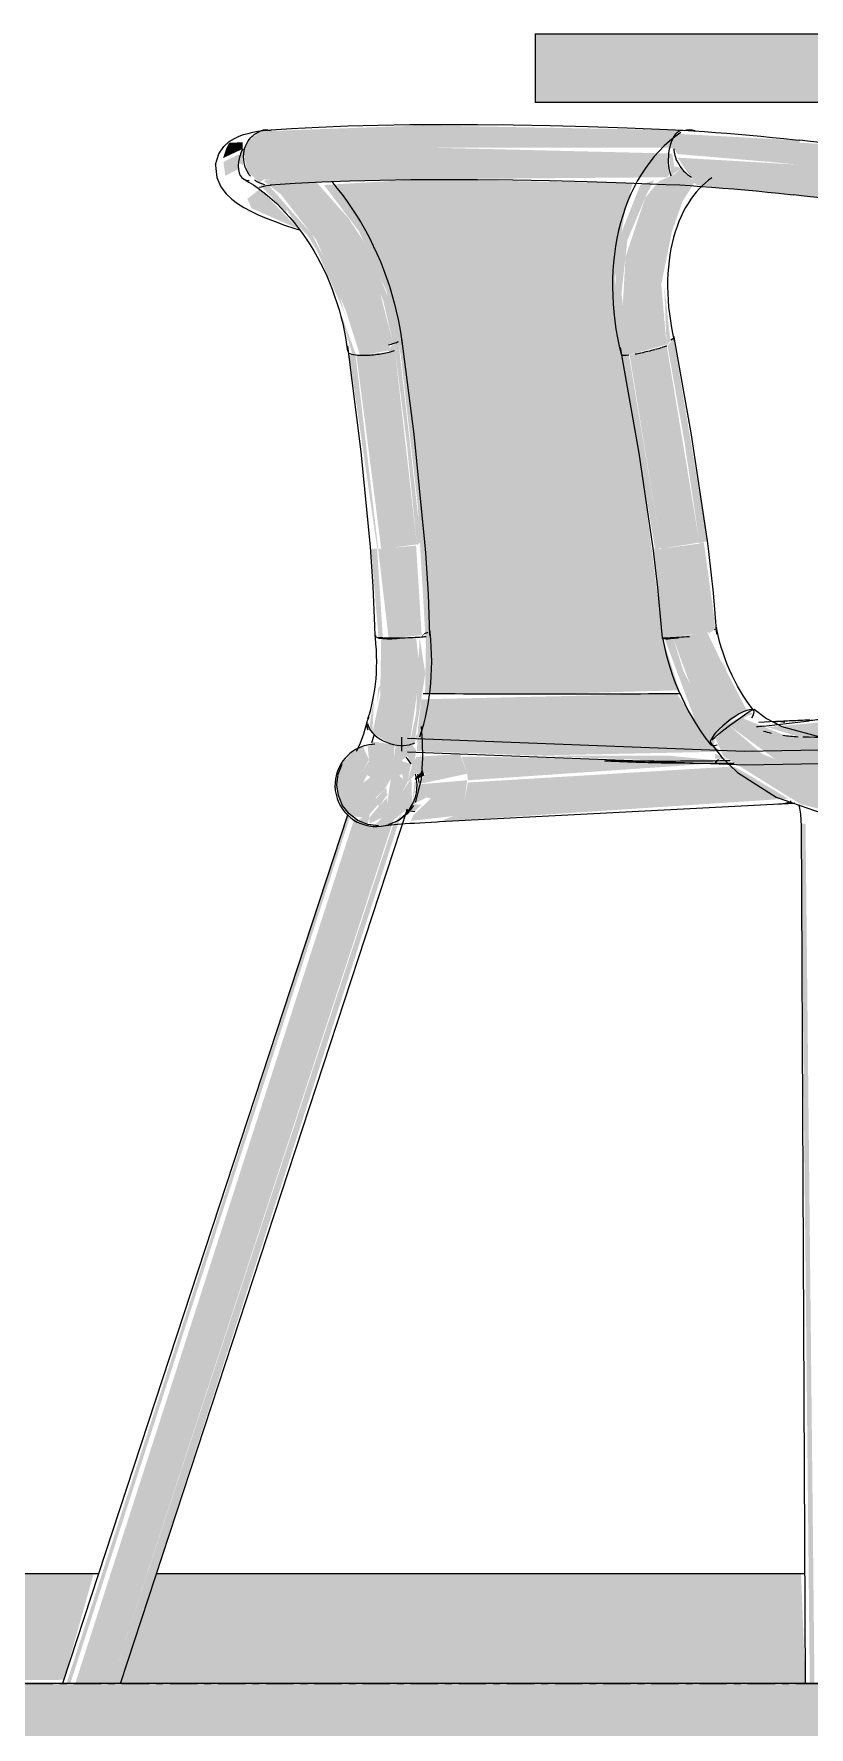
# Model space of a CAD drawing. Header units: inches. Extents: x -55396 to -733, y -290 to 853.
# Drawn here: x -26144.17 to -26130.08, y -0.79 to 30 of the extents above; entities that cross this region are included whole.
import ezdxf

# ---------------------------------------------------------------- set-up
doc = ezdxf.new("R2010")
doc.units = ezdxf.units.IN
doc.header["$MEASUREMENT"] = 0
doc.linetypes.add('Grid Line 1_2_', pattern=[0.875, 0.5, -0.125, 0.125, -0.125])
doc.linetypes.add('Grid Line 1_2__2_', pattern=[0.875, 0.5, -0.125, 0.125, -0.125])
for name, color, linetype, lineweight in [('A-FLOR', 192, 'Continuous', 9), ('A-FLOR-LEVL', 51, 'Continuous', 9), ('A-GLAZ-CWMG', 51, 'Continuous', 9), ('I-FURN', 30, 'Continuous', 9)]:
    doc.layers.add(name, color=color, linetype=linetype, lineweight=lineweight)

# ---------------------------------------------------------------- blocks, each defined once
blk = doc.blocks.new('Locker Rooms and Restrooms_rvt-1-Section 13')
at = {"layer": 'A-FLOR-LEVL', "linetype": 'Grid Line 1_2__2_'}
blk.add_line((-26557.324, 0), (-21746.959, 0), dxfattribs=at)
blk = doc.blocks.new('Struct_Xcel_Sports Complex_rvt-1-Section 13')
at = {"layer": 'A-FLOR'}
blk.add_hatch(color=254, dxfattribs=at).paths.add_polyline_path([(-26273.39, -6), (-22066.14, -6), (-22066.14, 0), (-26273.39, 0), (-26273.39, -1.575)], flags=0)
at = {"layer": 'A-FLOR', "color": 130, "lineweight": 25}
blk.add_line((-22066.14, 0), (-26273.39, 0), dxfattribs=at)
blk = doc.blocks.new('Falcon 7700 Series Pedestal Base - 36_ Square Top x 30_ - Wheelchair Height-460525-Section 13')
at = {"layer": 'I-FURN'}
blk.add_hatch(color=256, dxfattribs=at).paths.add_polyline_path([(-26208.464, 28.75), (-26197.888, 28.75), (-26197.888, 30), (-26223.344, 30), (-26223.344, 28.75), (-26217.104, 28.75)], flags=0)
for p, q in [((-26223.344, 30), (-26197.888, 30)), ((-26223.344, 30), (-26223.344, 28.75)), ((-26197.888, 28.75), (-26223.344, 28.75))]:
    blk.add_line(p, q, dxfattribs=at)
blk = doc.blocks.new('HermanMiller_Collection_Air-Chair_SideChair_Arms - Arms-V2-Section 13')
at = {"layer": 'I-FURN'}
for points in [[(-26140.356, 27.825), (-26136.969, 27.931), (-26132.611, 27.933), (-26132.452, 28.228), (-26132.4, 28.249), (-26137.102, 28.334), (-26140.057, 28.228), (-26140.288, 28.032), (-26140.332, 27.933)], [(-26140.733, 27.741), (-26140.374, 27.909), (-26140.374, 28.029), (-26140.624, 28.018), (-26140.679, 27.904)], [(-26130.305, 27.624), (-26130.253, 28.061), (-26132.501, 28.184), (-26132.611, 27.933), (-26132.529, 27.909), (-26132.475, 27.814), (-26130.705, 27.664)], [(-26124.963, 26.875), (-26124.999, 27.219), (-26125.099, 27.338), (-26129.38, 27.958), (-26130.258, 28.025), (-26130.305, 27.624), (-26126.386, 27.107)], [(-26132.233, 27.43), (-26132.471, 27.741), (-26132.239, 27.432)], [(-26125.272, 26.362), (-26125.091, 26.5), (-26124.986, 26.747), (-26124.963, 26.875), (-26128.445, 27.401), (-26130.305, 27.624), (-26130.361, 27.076), (-26126.12, 26.5)], [(-26139.371, 26.466), (-26140.064, 27.178), (-26140.29, 27), (-26140.217, 26.83), (-26139.464, 26.498)], [(-26137.643, 24.369), (-26137.553, 24.405), (-26137.715, 25.162), (-26138.075, 26.071), (-26138.732, 27.067), (-26138.404, 26.56), (-26137.818, 25.137), (-26137.644, 24.375)], [(-26137.809, 20.635), (-26137.21, 20.716), (-26137.623, 24.375), (-26137.725, 24.268), (-26137.715, 24.212), (-26138.308, 24.155), (-26137.857, 20.636)], [(-26137.208, 20.696), (-26137.135, 20.766), (-26137.545, 24.405), (-26137.623, 24.375), (-26137.391, 22.542)], [(-26132.773, 20.637), (-26132.075, 20.75), (-26132.669, 24.327), (-26133.343, 24.162), (-26132.774, 20.644)], [(-26132.072, 20.731), (-26131.93, 20.78), (-26132.545, 24.464), (-26132.654, 24.327), (-26132.346, 22.577)], [(-26137.913, 20.637), (-26138.324, 24.163), (-26138.436, 24.155), (-26137.93, 20.638)], [(-26132.852, 20.635), (-26132.775, 20.656), (-26133.356, 24.162), (-26133.472, 24.155), (-26132.88, 20.637)], [(-26137.828, 19.02), (-26137.932, 20.638), (-26138.041, 20.637), (-26137.907, 19.025), (-26137.857, 19.022)], [(-26137.604, 19.015), (-26137.122, 19.068), (-26137.224, 20.693), (-26137.913, 20.635), (-26137.724, 19.016)], [(-26132.737, 19.015), (-26132.609, 19.033), (-26132.773, 20.637), (-26132.902, 20.635), (-26132.773, 19.363)], [(-26132.608, 19.02), (-26131.906, 19.118), (-26132.072, 20.731), (-26132.773, 20.637), (-26132.608, 19.025)], [(-26131.904, 19.095), (-26131.799, 19.169), (-26131.799, 19.33), (-26131.994, 20.75), (-26132.072, 20.731), (-26131.906, 19.118)], [(-26137.121, 19.034), (-26137.039, 19.122), (-26137.121, 19.051)], [(-26131.78, 17.287), (-26131.323, 17.647), (-26131.213, 17.697), (-26131.705, 18.64), (-26131.937, 19.123), (-26132.552, 19.009), (-26132.131, 17.869), (-26131.984, 17.625)], [(-26137.454, 17.058), (-26137.344, 17.073), (-26137.151, 18.393), (-26137.224, 19.026), (-26137.858, 19.009), (-26137.876, 17.955), (-26138.017, 17.287), (-26137.702, 17.095), (-26137.576, 17.065)], [(-26131.882, 17.095), (-26131.78, 17.287), (-26132.364, 18.406), (-26132.552, 19.009), (-26132.707, 19.002), (-26132.146, 17.5), (-26131.914, 17.144)], [(-26135.056, 16.876), (-26131.674, 16.946), (-26131.817, 17.058), (-26132.49, 18.003), (-26137.128, 17.899), (-26137.187, 17.4), (-26137.209, 16.954), (-26136.823, 16.94)], [(-26128.801, 16.344), (-26128.796, 17.073), (-26130.533, 17.247), (-26131.323, 17.57), (-26131.529, 17.42), (-26130.705, 16.814), (-26130.025, 16.545), (-26129.271, 16.421)], [(-26136.82, 15.675), (-26130.464, 16.093), (-26131.211, 16.544), (-26131.452, 16.677), (-26136.284, 16.386), (-26136.347, 16.051), (-26136.544, 15.776), (-26136.77, 15.684)], [(-26131.775, 16.733), (-26131.706, 16.818), (-26131.794, 16.783), (-26131.794, 16.733)], [(-26137.248, 16.434), (-26137.073, 16.512), (-26137.103, 16.608), (-26137.245, 16.462)], [(-26143.508, 0), (-26138.421, 15.775), (-26138.467, 15.793), (-26143.579, 0)], [(-26143.201, 0), (-26142.765, 0), (-26137.635, 15.7), (-26137.909, 15.589), (-26138.129, 15.633), (-26138.342, 15.744), (-26143.419, 0), (-26143.315, 0)], [(-26142.688, 0), (-26142.599, 0), (-26137.49, 15.818), (-26137.651, 15.585), (-26142.765, 0)], [(-26129.984, 0), (-26129.984, 0), (-26130.146, 15.629), (-26130.228, 15.643), (-26130.069, 0)]]:
    blk.add_hatch(color=256, dxfattribs=at).paths.add_polyline_path(points, flags=0)
h = blk.add_hatch(color=256, dxfattribs=at)
h.paths.add_polyline_path([(-26140.26, 27.408), (-26140.277, 27.466), (-26140.264, 27.411)], flags=0)
h.paths.add_polyline_path([(-26140.69, 27.418), (-26140.453, 27.542), (-26140.424, 27.79), (-26140.452, 27.804), (-26140.725, 27.671), (-26140.715, 27.579)], flags=0)
h.paths.add_polyline_path([(-26140.362, 27.486), (-26140.452, 27.557), (-26140.374, 27.496)], flags=0)
h.paths.add_polyline_path([(-26140.323, 27.495), (-26140.325, 27.579), (-26140.326, 27.501)], flags=0)
h = blk.add_hatch(color=256, dxfattribs=at)
h.paths.add_polyline_path([(-26138.212, 24.155), (-26137.715, 24.242), (-26137.701, 24.353), (-26137.644, 24.375), (-26137.963, 25.618), (-26138.437, 26.625), (-26139.035, 27.304), (-26139.935, 27.344), (-26139.999, 27.325), (-26139.684, 27.084), (-26139.034, 26.248), (-26138.5, 24.964), (-26138.243, 24.157)], flags=0)
h.paths.add_polyline_path([(-26140.371, 27.609), (-26140.354, 27.933), (-26140.452, 27.671), (-26140.376, 27.612)], flags=0)
h = blk.add_hatch(color=256, dxfattribs=at)
h.paths.add_polyline_path([(-26139.973, 27.258), (-26140.053, 27.31), (-26139.984, 27.353), (-26139.175, 27.297), (-26136.675, 27.359), (-26132.654, 27.393), (-26132.607, 27.477), (-26132.636, 27.825), (-26136.969, 27.931), (-26140.356, 27.825), (-26140.293, 27.501), (-26140.053, 27.282), (-26139.975, 27.259)], flags=0)
h.paths.add_polyline_path([(-26140.357, 27.713), (-26140.356, 27.713), (-26140.336, 27.713)], flags=0)
h = blk.add_hatch(color=256, dxfattribs=at)
h.paths.add_polyline_path([(-26133.434, 24.155), (-26133.356, 24.162), (-26133.492, 25.279), (-26133.384, 26.248), (-26133.033, 27.084), (-26132.899, 27.338), (-26133.149, 27.255), (-26133.483, 26.412), (-26133.601, 25.719), (-26133.587, 24.869), (-26133.483, 24.157)], flags=0)
h.paths.add_polyline_path([(-26132.533, 27.609), (-26132.494, 27.72), (-26132.534, 27.624)], flags=0)
h = blk.add_hatch(color=256, dxfattribs=at)
h.paths.add_polyline_path([(-26130.361, 27.076), (-26130.305, 27.624), (-26132.475, 27.749), (-26132.217, 27.393), (-26132.165, 27.288), (-26132.11, 27.247), (-26130.705, 27.109)], flags=0)
h.paths.add_polyline_path([(-26132.584, 27.406), (-26132.519, 27.499), (-26132.568, 27.821), (-26132.629, 27.825), (-26132.587, 27.411)], flags=0)
h = blk.add_hatch(color=256, dxfattribs=at)
h.paths.add_polyline_path([(-26133.356, 24.162), (-26132.672, 24.351), (-26132.768, 25.445), (-26132.574, 26.407), (-26132.381, 26.953), (-26132.16, 27.307), (-26132.405, 27.56), (-26132.631, 27.398), (-26132.804, 27.325), (-26133.06, 27.019), (-26133.418, 25.941), (-26133.469, 25.031), (-26133.384, 24.38)], flags=0)
h.paths.add_polyline_path([(-26132.577, 27.411), (-26132.483, 27.491), (-26132.405, 27.56), (-26132.524, 27.59), (-26132.532, 27.477)], flags=0)
h = blk.add_hatch(color=256, dxfattribs=at)
h.paths.add_polyline_path([(-26138.317, 24.162), (-26138.64, 25.048), (-26138.382, 24.174), (-26138.353, 24.169)], flags=0)
h.paths.add_polyline_path([(-26138.485, 24.798), (-26138.695, 25.525), (-26139.117, 26.355), (-26139.913, 27.259), (-26139.984, 27.257), (-26140.053, 27.247), (-26139.191, 26.326), (-26139.034, 26.075), (-26138.553, 24.993), (-26138.5, 24.84)], flags=0)
h.paths.add_polyline_path([(-26139.248, 26.322), (-26139.58, 26.803), (-26139.58, 26.707), (-26139.263, 26.339)], flags=0)
h = blk.add_hatch(color=256, dxfattribs=at)
h.paths.add_polyline_path([(-26134.736, 17.999), (-26132.441, 18.063), (-26132.741, 19.01), (-26132.74, 19.041), (-26133.135, 22.135), (-26133.615, 25.541), (-26133.439, 26.72), (-26133.287, 27.286), (-26137.185, 27.352), (-26138.897, 27.252), (-26138.263, 26.411), (-26137.768, 25.338), (-26137.504, 24.169), (-26137.196, 21.448), (-26137.046, 18.896), (-26137.06, 18.004), (-26135.025, 17.999)], flags=0)
h.paths.add_polyline_path([(-26133.601, 25.719), (-26133.55, 26.168), (-26133.6, 25.726)], flags=0)
h = blk.add_hatch(color=256, dxfattribs=at)
h.paths.add_polyline_path([(-26132.669, 24.327), (-26132.602, 24.419), (-26132.716, 25.445), (-26132.672, 24.351)], flags=0)
h.paths.add_polyline_path([(-26132.561, 24.456), (-26132.555, 24.464), (-26132.563, 24.464)], flags=0)
h = blk.add_hatch(color=256, dxfattribs=at)
h.paths.add_polyline_path([(-26137.344, 17.073), (-26137.253, 17.109), (-26137.057, 18.368), (-26137.159, 19.026), (-26137.224, 17.642), (-26137.29, 17.328)], flags=0)
h.paths.add_polyline_path([(-26137.253, 17.109), (-26137.17, 17.257), (-26137.217, 17.255)], flags=0)
h = blk.add_hatch(color=256, dxfattribs=at)
h.paths.add_polyline_path([(-26131.686, 18.668), (-26131.547, 18.278), (-26131.606, 18.491), (-26131.651, 18.591)], flags=0)
h.paths.add_polyline_path([(-26131.213, 17.697), (-26131.151, 17.722), (-26131.221, 17.711)], flags=0)
h = blk.add_hatch(color=256, dxfattribs=at)
h.paths.add_polyline_path([(-26137.937, 17.822), (-26137.858, 18.188), (-26137.912, 18.094), (-26137.936, 17.826)], flags=0)
h.paths.add_polyline_path([(-26138.017, 17.287), (-26137.988, 17.955), (-26138.077, 17.371)], flags=0)
h = blk.add_hatch(color=256, dxfattribs=at)
h.paths.add_polyline_path([(-26131.817, 17.058), (-26131.794, 17.161), (-26131.872, 17.141)], flags=0)
h.paths.add_polyline_path([(-26131.874, 17.144), (-26131.692, 17.292), (-26131.188, 17.604), (-26131.09, 17.633), (-26131.175, 17.672), (-26131.7, 17.371), (-26131.832, 17.207)], flags=0)
h = blk.add_hatch(color=256, dxfattribs=at)
h.paths.add_polyline_path([(-26133.681, 16.77), (-26133.681, 16.788), (-26133.773, 16.775)], flags=0)
h.paths.add_polyline_path([(-26136.281, 16.426), (-26131.794, 16.733), (-26135.056, 16.837), (-26136.4, 16.858), (-26136.296, 16.545)], flags=0)
h.paths.add_polyline_path([(-26130.915, 17.426), (-26130.764, 17.426), (-26130.917, 17.428)], flags=0)
h = blk.add_hatch(color=256, dxfattribs=at)
h.paths.add_polyline_path([(-26128.805, 15.622), (-26128.818, 15.697), (-26129.352, 15.724)], flags=0)
h.paths.add_polyline_path([(-26128.818, 15.697), (-26128.872, 16.356), (-26130.339, 16.669), (-26130.934, 16.904), (-26131.529, 17.42), (-26131.785, 17.187), (-26131.636, 16.864), (-26130.242, 15.994), (-26129.395, 15.777), (-26128.823, 15.698)], flags=0)
h = blk.add_hatch(color=256, dxfattribs=at)
h.paths.add_polyline_path([(-26126.245, 17.162), (-26125.944, 17.191), (-26124.735, 17.331), (-26124.725, 17.367), (-26127.412, 17.45), (-26129.115, 17.548), (-26130.845, 17.393), (-26130.282, 17.224), (-26130.001, 17.213), (-26126.304, 17.163)], flags=0)
h.paths.add_polyline_path([(-26130.761, 17.281), (-26130.982, 17.404), (-26130.889, 17.325), (-26130.804, 17.285)], flags=0)
h = blk.add_hatch(color=256, dxfattribs=at)
h.paths.add_polyline_path([(-26138.065, 15.812), (-26138.475, 15.862), (-26138.559, 15.97), (-26138.382, 16.034), (-26138.112, 16.521), (-26138.194, 16.584), (-26138.08, 16.796), (-26138.19, 17.042), (-26138.342, 16.975), (-26138.608, 16.695), (-26138.699, 16.318), (-26138.467, 15.793), (-26138.194, 15.744), (-26138.112, 15.787)], flags=0)
h.paths.add_polyline_path([(-26137.934, 15.585), (-26137.716, 15.635), (-26137.297, 15.974), (-26137.309, 16.462), (-26137.521, 16.148), (-26137.716, 15.927), (-26137.752, 15.984), (-26137.762, 16.291), (-26137.952, 16.092), (-26137.899, 15.956), (-26138.08, 15.738), (-26138.065, 15.641), (-26137.84, 15.748), (-26137.961, 15.595)], flags=0)
h.paths.add_polyline_path([(-26137.878, 15.975), (-26137.743, 16.174), (-26137.77, 16.09), (-26137.812, 16.045)], flags=0)
h.paths.add_polyline_path([(-26137.378, 16.391), (-26137.315, 16.723), (-26137.47, 16.77), (-26137.478, 16.544), (-26137.461, 16.455), (-26137.407, 16.414)], flags=0)
h.paths.add_polyline_path([(-26138.308, 16.533), (-26138.221, 16.816), (-26138.197, 16.579), (-26138.287, 16.542)], flags=0)
h = blk.add_hatch(color=256, dxfattribs=at)
h.paths.add_polyline_path([(-26137.909, 15.6), (-26137.84, 15.748), (-26137.981, 15.606)], flags=0)
h.paths.add_polyline_path([(-26138.103, 15.622), (-26138.065, 15.812), (-26138.284, 15.697), (-26138.117, 15.628)], flags=0)
h.paths.add_polyline_path([(-26138.197, 16.579), (-26138.227, 16.879), (-26138.308, 16.533)], flags=0)
h.paths.add_polyline_path([(-26138.065, 15.812), (-26137.743, 16.174), (-26137.812, 16.238), (-26137.65, 16.508), (-26137.613, 17.074), (-26138.017, 17.131), (-26138.102, 17.033), (-26138.079, 16.777), (-26138.197, 16.579), (-26138.05, 16.48), (-26138.189, 16.38), (-26138.382, 16.034), (-26138.559, 15.97), (-26138.44, 15.816), (-26138.291, 15.831)], flags=0)
h.paths.add_polyline_path([(-26137.878, 15.975), (-26137.961, 16.108), (-26137.812, 16.238)], flags=0)
h = blk.add_hatch(color=256, dxfattribs=at)
h.paths.add_polyline_path([(-26137.77, 15.9), (-26137.581, 16.024), (-26137.378, 16.391), (-26137.229, 16.544), (-26137.247, 16.797), (-26137.221, 16.973), (-26137.297, 17.073), (-26137.368, 17.069), (-26137.594, 17.051), (-26137.754, 15.975)], flags=0)
h.paths.add_polyline_path([(-26137.378, 16.391), (-26137.532, 16.508), (-26137.406, 16.593), (-26137.478, 16.791), (-26137.375, 16.864), (-26137.296, 16.705)], flags=0)
h = blk.add_hatch(color=256, dxfattribs=at)
h.paths.add_polyline_path([(-26137.206, 16.351), (-26136.296, 16.545), (-26136.426, 16.902), (-26137.216, 16.855), (-26137.247, 16.797), (-26137.261, 16.62), (-26137.229, 16.548), (-26137.053, 16.544), (-26137.177, 16.386)], flags=0)
h.paths.add_polyline_path([(-26136.431, 16.91), (-26136.458, 16.912), (-26136.44, 16.911)], flags=0)
h = blk.add_hatch(color=256, dxfattribs=at)
h.paths.add_polyline_path([(-26135.056, 16.876), (-26132.643, 16.777), (-26131.794, 16.792), (-26132.659, 16.876), (-26135.025, 16.876)], flags=0)
h.paths.add_polyline_path([(-26131.553, 16.808), (-26131.794, 16.907), (-26131.794, 16.823), (-26131.612, 16.812)], flags=0)
h = blk.add_hatch(color=256, dxfattribs=at)
h.paths.add_polyline_path([(-26133.115, 16.748), (-26133.115, 16.78), (-26133.331, 16.755)], flags=0)
h.paths.add_polyline_path([(-26133.528, 16.763), (-26133.611, 16.783), (-26133.563, 16.765)], flags=0)
h = blk.add_hatch(color=256, dxfattribs=at)
h.paths.add_polyline_path([(-26137.319, 15.688), (-26136.544, 15.776), (-26136.347, 16.051), (-26136.295, 16.425), (-26137.206, 16.351), (-26137.206, 16.165), (-26137.003, 16.156), (-26136.96, 16.096), (-26137.28, 15.778), (-26137.315, 15.696)], flags=0)
h.paths.add_polyline_path([(-26137.297, 15.974), (-26137.034, 16.115), (-26137.227, 16.156)], flags=0)
h = blk.add_hatch(color=256, dxfattribs=at)
h.paths.add_polyline_path([(-26136.957, 16.098), (-26137.059, 16.227), (-26137.225, 16.156), (-26137.059, 16.12)], flags=0)
h.paths.add_polyline_path([(-26137.244, 15.865), (-26137.123, 15.982), (-26137.259, 15.988), (-26137.315, 15.877), (-26137.28, 15.871)], flags=0)
h.paths.add_polyline_path([(-26137.297, 15.974), (-26137.206, 16.434), (-26137.253, 16.386), (-26137.294, 15.999)], flags=0)
for p, q in [((-26140.867, 27.627), (-26140.869, 27.605)), ((-26131.079, 17.721), (-26131.079, 17.711)), ((-26138.125, 17.42), (-26138.098, 17.342)), ((-26137.987, 17.26), (-26138.036, 17.109)), ((-26130.695, 17.496), (-26130.997, 17.48)), ((-26137.487, 17.208), (-26137.487, 16.957)), ((-26137.198, 16.537), (-26137.173, 16.387)), ((-26138.468, 15.793), (-26143.65, 0)), ((-26142.598, 0), (-26137.378, 15.909)), ((-26137.407, 15.885), (-26137.247, 15.858)), ((-26136.799, 15.675), (-26130.611, 15.998)), ((-26130.228, 15.645), (-26130.151, 0)), ((-26142.603, 0), (-26142.599, 0))]:
    blk.add_line(p, q, dxfattribs=at)
at = {"layer": 'I-FURN', "flags": 128}
for points in [[(-26139.955, 28.25), (-26139.486, 28.28), (-26138.989, 28.306), (-26138.465, 28.326), (-26137.914, 28.34), (-26137.337, 28.35), (-26136.735, 28.353), (-26136.11, 28.352), (-26135.461, 28.345), (-26134.79, 28.332), (-26134.097, 28.314), (-26133.385, 28.291), (-26132.654, 28.263), (-26132.378, 28.251)], [(-26140.867, 27.627), (-26140.811, 27.817), (-26140.717, 27.954), (-26140.619, 28.041), (-26140.527, 28.098), (-26140.442, 28.137), (-26140.359, 28.167), (-26140.275, 28.191), (-26140.19, 28.211), (-26140.1, 28.228), (-26140.006, 28.243), (-26139.979, 28.247)], [(-26132.414, 28.206), (-26132.519, 28.13), (-26132.619, 28.048), (-26132.716, 27.961), (-26132.807, 27.868), (-26132.895, 27.77), (-26132.978, 27.667), (-26133.056, 27.559), (-26133.129, 27.447), (-26133.198, 27.331), (-26133.262, 27.211), (-26133.321, 27.088), (-26133.375, 26.961), (-26133.424, 26.83), (-26133.469, 26.697), (-26133.509, 26.561), (-26133.543, 26.422), (-26133.574, 26.281), (-26133.599, 26.138), (-26133.619, 25.993), (-26133.635, 25.845), (-26133.646, 25.697), (-26133.652, 25.547), (-26133.653, 25.395), (-26133.65, 25.243), (-26133.642, 25.09), (-26133.63, 24.936), (-26133.613, 24.782), (-26133.591, 24.628), (-26133.565, 24.474), (-26133.534, 24.32), (-26133.499, 24.167)], [(-26132.376, 28.251), (-26132.18, 28.238), (-26131.982, 28.224), (-26131.781, 28.209), (-26131.578, 28.193), (-26131.373, 28.176), (-26131.166, 28.158), (-26130.958, 28.139), (-26130.748, 28.118), (-26130.538, 28.097), (-26130.328, 28.075), (-26130.252, 28.066)], [(-26125.131, 27.348), (-26125.482, 27.409), (-26125.84, 27.468), (-26126.205, 27.527), (-26126.577, 27.585), (-26126.955, 27.642), (-26127.338, 27.698), (-26127.725, 27.753), (-26128.116, 27.806), (-26128.511, 27.858), (-26128.909, 27.909), (-26129.309, 27.958), (-26129.711, 28.005), (-26130.113, 28.051), (-26130.252, 28.066)], [(-26140.869, 27.605), (-26140.847, 27.389), (-26140.772, 27.218), (-26140.677, 27.092), (-26140.575, 26.996), (-26140.467, 26.915), (-26140.352, 26.843), (-26140.228, 26.776), (-26140.093, 26.712), (-26139.946, 26.648), (-26139.787, 26.586), (-26139.615, 26.523), (-26139.43, 26.461), (-26139.345, 26.434)], [(-26140.35, 27.355), (-26140.264, 27.306), (-26140.179, 27.252), (-26140.093, 27.193), (-26140.008, 27.13), (-26139.923, 27.062), (-26139.839, 26.99), (-26139.757, 26.913), (-26139.675, 26.833), (-26139.595, 26.748), (-26139.516, 26.66), (-26139.439, 26.567), (-26139.364, 26.472), (-26139.291, 26.372), (-26139.22, 26.27), (-26139.151, 26.164), (-26139.085, 26.056), (-26139.022, 25.944), (-26138.961, 25.831), (-26138.903, 25.715), (-26138.849, 25.597), (-26138.797, 25.477), (-26138.749, 25.355), (-26138.704, 25.233), (-26138.662, 25.109), (-26138.624, 24.984), (-26138.589, 24.858), (-26138.558, 24.732), (-26138.531, 24.605), (-26138.507, 24.479), (-26138.487, 24.353), (-26138.471, 24.228)], [(-26140.067, 27.21), (-26140.057, 27.213), (-26140.032, 27.221), (-26139.992, 27.231), (-26139.941, 27.241), (-26139.878, 27.251), (-26139.85, 27.256)], [(-26139.875, 27.253), (-26139.421, 27.283), (-26138.937, 27.307), (-26138.425, 27.327), (-26137.884, 27.341), (-26137.317, 27.35), (-26136.725, 27.353), (-26136.107, 27.352), (-26135.466, 27.344), (-26134.802, 27.332), (-26134.116, 27.314), (-26133.41, 27.291), (-26132.685, 27.263), (-26132.428, 27.252)], [(-26138.758, 27.313), (-26138.662, 27.196), (-26138.568, 27.076), (-26138.477, 26.953), (-26138.389, 26.826), (-26138.305, 26.696), (-26138.224, 26.563), (-26138.146, 26.427), (-26138.072, 26.289), (-26138.002, 26.148), (-26137.936, 26.005), (-26137.873, 25.86), (-26137.815, 25.713), (-26137.76, 25.564), (-26137.71, 25.414), (-26137.664, 25.263), (-26137.621, 25.111), (-26137.584, 24.958), (-26137.55, 24.804), (-26137.521, 24.65), (-26137.497, 24.496), (-26137.477, 24.342)], [(-26131.85, 27.38), (-26131.909, 27.337), (-26131.967, 27.29), (-26132.024, 27.239), (-26132.078, 27.183), (-26132.132, 27.123), (-26132.183, 27.059), (-26132.233, 26.991), (-26132.281, 26.918), (-26132.326, 26.842), (-26132.369, 26.761), (-26132.409, 26.676), (-26132.447, 26.587), (-26132.482, 26.495), (-26132.514, 26.399), (-26132.543, 26.299), (-26132.569, 26.196), (-26132.592, 26.091), (-26132.611, 25.982), (-26132.627, 25.87), (-26132.639, 25.756), (-26132.647, 25.64), (-26132.652, 25.521), (-26132.653, 25.401), (-26132.651, 25.279), (-26132.644, 25.156), (-26132.634, 25.032), (-26132.62, 24.907), (-26132.603, 24.781), (-26132.581, 24.655), (-26132.556, 24.529), (-26132.528, 24.402)], [(-26132.43, 27.252), (-26132.24, 27.24), (-26132.047, 27.226), (-26131.85, 27.212), (-26131.652, 27.196), (-26131.451, 27.179), (-26131.249, 27.162), (-26131.045, 27.143), (-26130.84, 27.123), (-26130.634, 27.102), (-26130.428, 27.08), (-26130.361, 27.072)], [(-26125.304, 26.363), (-26125.649, 26.423), (-26126.002, 26.482), (-26126.362, 26.54), (-26126.729, 26.597), (-26127.102, 26.653), (-26127.48, 26.708), (-26127.862, 26.762), (-26128.249, 26.815), (-26128.64, 26.867), (-26129.033, 26.917), (-26129.429, 26.965), (-26129.826, 27.012), (-26130.224, 27.057), (-26130.361, 27.072)], [(-26137.063, 20.756), (-26137.259, 22.72), (-26137.481, 24.462)], [(-26131.93, 20.78), (-26132.222, 22.744), (-26132.531, 24.486)], [(-26138.472, 24.323), (-26138.23, 22.401), (-26138.06, 20.671)], [(-26133.513, 24.299), (-26133.176, 22.377), (-26132.921, 20.647)], [(-26138.06, 20.671), (-26138.009, 19.953), (-26137.978, 19.232), (-26137.974, 19.041)], [(-26136.974, 19.062), (-26137, 19.812), (-26137.047, 20.56), (-26137.063, 20.756)], [(-26132.921, 20.647), (-26132.834, 19.929), (-26132.768, 19.207), (-26132.754, 19.017)], [(-26131.757, 19.086), (-26131.82, 19.837), (-26131.904, 20.584), (-26131.93, 20.78)], [(-26137.157, 17.218), (-26137.119, 17.332), (-26137.084, 17.448), (-26137.054, 17.567), (-26137.027, 17.688), (-26137.004, 17.812), (-26136.984, 17.937), (-26136.968, 18.064), (-26136.956, 18.192), (-26136.947, 18.322), (-26136.942, 18.453), (-26136.94, 18.585), (-26136.942, 18.719), (-26136.947, 18.853), (-26136.956, 18.987), (-26136.968, 19.122), (-26136.972, 19.161)], [(-26131.089, 17.694), (-26131.152, 17.778), (-26131.214, 17.864), (-26131.273, 17.953), (-26131.329, 18.045), (-26131.383, 18.138), (-26131.434, 18.234), (-26131.482, 18.333), (-26131.528, 18.432), (-26131.57, 18.534), (-26131.609, 18.637), (-26131.645, 18.741), (-26131.678, 18.846), (-26131.707, 18.953), (-26131.733, 19.059), (-26131.756, 19.167), (-26131.762, 19.197)], [(-26138.1, 17.551), (-26138.073, 17.631), (-26138.049, 17.714), (-26138.026, 17.8), (-26138.007, 17.889), (-26137.989, 17.981), (-26137.974, 18.076), (-26137.962, 18.174), (-26137.952, 18.274), (-26137.946, 18.376), (-26137.941, 18.48), (-26137.94, 18.585), (-26137.941, 18.692), (-26137.946, 18.801), (-26137.953, 18.91), (-26137.963, 19.02), (-26137.966, 19.052)], [(-26132.745, 19.015), (-26132.717, 18.877), (-26132.685, 18.74), (-26132.649, 18.603), (-26132.608, 18.468), (-26132.563, 18.334), (-26132.514, 18.201), (-26132.461, 18.07), (-26132.403, 17.941), (-26132.342, 17.815), (-26132.277, 17.69), (-26132.209, 17.568), (-26132.136, 17.448), (-26132.06, 17.331), (-26131.981, 17.217), (-26131.898, 17.106), (-26131.874, 17.075)], [(-26138.08, 17.57), (-26138.119, 17.498), (-26138.125, 17.42)], [(-26131.529, 17.42), (-26131.424, 17.498), (-26131.323, 17.57), (-26131.233, 17.633), (-26131.159, 17.681), (-26131.106, 17.711), (-26131.079, 17.721)], [(-26131.077, 17.72), (-26130.858, 17.551), (-26130.577, 17.407), (-26129.822, 17.196), (-26128.711, 17.092), (-26128.657, 17.091)], [(-26130.708, 17.495), (-26130.682, 17.497), (-26130.656, 17.498), (-26130.629, 17.5), (-26130.6, 17.502), (-26130.57, 17.504), (-26130.538, 17.505), (-26130.506, 17.507), (-26130.472, 17.509), (-26130.436, 17.511), (-26130.4, 17.512), (-26130.362, 17.514), (-26130.324, 17.516), (-26130.284, 17.518), (-26130.243, 17.519), (-26130.201, 17.521), (-26130.158, 17.523), (-26130.115, 17.524), (-26130.07, 17.526)], [(-26138.122, 17.486), (-26138.182, 17.262), (-26138.238, 17.101), (-26138.286, 16.996), (-26138.309, 16.958), (-26138.31, 16.955)], [(-26137.381, 17.193), (-26131.258, 16.956), (-26125.126, 17.064), (-26121.317, 17.307)], [(-26137.129, 17.406), (-26137.116, 17.13), (-26137.11, 16.828), (-26137.129, 16.455), (-26137.236, 16.033), (-26137.24, 16.024)], [(-26131.847, 17.159), (-26131.794, 17.207), (-26131.72, 17.27), (-26131.63, 17.342), (-26131.529, 17.42)], [(-26138.155, 17.056), (-26138.082, 17.074), (-26138.025, 17.084), (-26137.972, 17.092)], [(-26137.382, 16.943), (-26131.244, 16.705), (-26125.099, 16.815), (-26121.313, 17.056)], [(-26131.877, 17.12), (-26131.661, 16.832), (-26131.385, 16.565), (-26130.679, 16.122), (-26129.705, 15.777), (-26128.789, 15.597)], [(-26138.663, 16.344), (-26138.639, 16.537), (-26138.566, 16.717)], [(-26137.91, 15.597), (-26138.103, 15.622), (-26138.284, 15.697), (-26138.44, 15.816), (-26138.559, 15.97), (-26138.636, 16.151), (-26138.663, 16.344)], [(-26130.598, 15.999), (-26130.581, 16), (-26130.561, 16.001), (-26130.54, 16.003), (-26130.516, 16.004), (-26130.491, 16.006), (-26130.464, 16.007), (-26130.435, 16.009), (-26130.405, 16.01), (-26130.373, 16.012), (-26130.339, 16.014)], [(-26137.268, 15.97), (-26137.385, 15.816), (-26137.538, 15.697), (-26137.717, 15.622)], [(-26130.273, 15.986), (-26130.264, 15.952), (-26130.257, 15.918), (-26130.25, 15.882), (-26130.244, 15.846), (-26130.239, 15.809), (-26130.235, 15.772), (-26130.232, 15.734), (-26130.23, 15.696), (-26130.229, 15.658), (-26130.228, 15.645)], [(-26137.785, 15.604), (-26137.776, 15.605), (-26137.753, 15.608), (-26137.719, 15.612), (-26137.675, 15.617), (-26137.623, 15.622), (-26137.563, 15.627), (-26137.495, 15.632), (-26137.421, 15.638), (-26137.339, 15.644), (-26137.251, 15.649), (-26137.157, 15.655), (-26137.056, 15.661), (-26136.95, 15.667), (-26136.838, 15.673), (-26136.799, 15.675)]]:
    blk.add_lwpolyline(points, dxfattribs=at)
at = {"layer": 'I-FURN'}
for centre, major_axis, ratio, start_param, end_param in [((-26140.109, 27.793), (0.241, 0.438), 0.575844, 0.052593, 0.576192), ((-26132.132, 27.793), (-0.282, 0.413), 0.716528, 5.57384, 6.097439), ((-26140.109, 27.793), (0.241, 0.438), 0.575844, 1.623389, 2.146988), ((-26132.132, 27.793), (-0.282, 0.413), 0.716528, 0.861451, 1.38505), ((-26140.109, 27.793), (0.241, 0.438), 0.575844, 2.146988, 3.455985), ((-26132.132, 27.793), (-0.282, 0.413), 0.716528, 1.38505, 2.170448), ((-26137.977, 24.392), (0.495, 0.07), 0.185134, 5.21887, 5.480669), ((-26137.977, 24.392), (0.495, 0.07), 0.185134, 5.480669, 5.742468), ((-26133.013, 24.285), (0.486, 0.118), 0.11091, 5.243425, 5.473623), ((-26133.022, 24.392), (0.491, 0.093), 0.137076, 5.750632, 6.274231), ((-26133.022, 24.392), (0.491, 0.093), 0.137076, 0, 0.252845), ((-26137.974, 24.285), (0.497, 0.057), 0.234229, 3.138866, 3.141593), ((-26137.974, 24.285), (0.497, 0.057), 0.234229, 3.400666, 3.924264), ((-26137.974, 24.285), (0.497, 0.057), 0.234229, 3.93217, 4.186064), ((-26137.974, 24.285), (0.497, 0.057), 0.234229, 4.197005, 4.447863), ((-26137.974, 24.285), (0.497, 0.057), 0.234229, 4.452168, 4.709663), ((-26137.974, 24.285), (0.497, 0.057), 0.234229, 4.713014, 4.971462), ((-26137.974, 24.285), (0.497, 0.057), 0.234229, 4.975221, 5.233261), ((-26137.974, 24.285), (0.497, 0.057), 0.234229, 5.239572, 5.495061), ((-26133.013, 24.285), (0.486, 0.118), 0.11091, 3.117428, 3.141593), ((-26133.013, 24.285), (0.486, 0.118), 0.11091, 3.379228, 3.902826), ((-26133.013, 24.285), (0.486, 0.118), 0.11091, 4.192229, 4.426425), ((-26133.013, 24.285), (0.486, 0.118), 0.11091, 4.449986, 4.688225), ((-26133.013, 24.285), (0.486, 0.118), 0.11091, 4.712585, 4.950024), ((-26133.013, 24.285), (0.486, 0.118), 0.11091, 4.977051, 5.211823), ((-26137.469, 19.106), (0.497, 0.055), 0.180952, 5.626605, 5.888404), ((-26132.253, 19.106), (0.492, 0.091), 0.107353, 5.872701, 6.396299), ((-26137.474, 19.052), (0.5, 0.01), 0.069551, 2.877975, 3.139774), ((-26137.474, 19.052), (0.5, 0.01), 0.069551, 3.141593, 3.925172), ((-26137.469, 19.106), (0.497, 0.055), 0.180952, 3.008611, 3.27041), ((-26137.469, 19.106), (0.497, 0.055), 0.180952, 3.532209, 3.794009), ((-26137.469, 19.106), (0.497, 0.055), 0.180952, 3.794009, 4.579407), ((-26137.474, 19.052), (0.5, 0.01), 0.069551, 3.925172, 5.495969), ((-26137.474, 19.052), (0.5, 0.01), 0.069551, 5.495969, 5.757768), ((-26132.253, 19.106), (0.492, 0.091), 0.107353, 2.992907, 4.040105), ((-26132.256, 19.052), (0.499, 0.035), 0.020295, 2.880196, 3.141593), ((-26132.256, 19.052), (0.499, 0.035), 0.020295, 3.141996, 3.927394), ((-26132.256, 19.052), (0.499, 0.035), 0.020295, 3.927394, 4.712792), ((-26132.253, 19.106), (0.492, 0.091), 0.107353, 4.040105, 4.301904), ((-26131.481, 17.385), (0.393, 0.31), 0.26753, 0.631223, 2.202019), ((-26131.481, 17.385), (0.393, 0.31), 0.26753, 5.605411, 6.914408), ((-26137.628, 17.385), (-0.471, 0.167), 0.596783, 0.315622, 0.839221), ((-26137.628, 17.385), (-0.471, 0.167), 0.596783, 0, 0.053822), ((-26137.628, 17.385), (-0.471, 0.167), 0.596783, 0.839221, 1.886418), ((-26131.481, 17.385), (0.393, 0.31), 0.26753, 2.202019, 3.772816), ((-26135.455, 101.858), (0, 84.692), 0.707107, 3.217566, 3.231436), ((-26137.952, 16.334), (-0.202, 0.722), 0.995009, 0, 1.3209), ((-26137.628, 17.385), (-0.471, 0.167), 0.596783, 1.903362, 2.410017), ((-26137.628, 17.385), (-0.471, 0.167), 0.596783, 2.410017, 2.671816), ((-26137.952, 16.334), (-0.202, 0.722), 0.995009, 4.986091, 5.185919), ((-26137.952, 16.334), (-0.202, 0.722), 0.995009, 2.891696, 4.462492), ((-26137.952, 16.334), (-0.202, 0.722), 0.995009, 4.462492, 4.714879), ((-26137.952, 16.334), (-0.202, 0.722), 0.995009, 1.3209, 2.891696)]:
    blk.add_ellipse(centre, major_axis=major_axis, ratio=ratio, start_param=start_param, end_param=end_param, dxfattribs=at)
for points, knots in [([(-26140.356, 27.825), (-26140.349, 27.881), (-26140.32, 27.989), (-26140.221, 28.139), (-26140.12, 28.206), (-26140.057, 28.228)], [-1, -1, -1, -1, -0.7857143, -0.5714286, -0.2857143, -0.2857143, -0.2857143, -0.2857143]), ([(-26139.979, 28.247), (-26139.973, 28.248), (-26139.933, 28.252), (-26139.893, 28.251), (-26139.86, 28.245)], [-0.1714327, -0.1714327, -0.1714327, -0.1714327, -0.1428571, 0, 0, 0, 0]), ([(-26132.629, 27.825), (-26132.623, 27.881), (-26132.602, 27.989), (-26132.542, 28.139), (-26132.47, 28.225), (-26132.4, 28.253), (-26132.365, 28.251), (-26132.348, 28.245)], [-1, -1, -1, -1, -0.785714, -0.571429, -0.285714, -0.142857, 0, 0, 0, 0]), ([(-26139.97, 27.257), (-26140.019, 27.266), (-26140.084, 27.289), (-26140.14, 27.328), (-26140.154, 27.339)], [-0.9989319, -0.9989319, -0.9989319, -0.9989319, -0.7857143, -0.7142857, -0.7142857, -0.7142857, -0.7142857]), ([(-26137.096, 18.004), (-26136.319, 18), (-26134.781, 17.997), (-26133.197, 18.001), (-26132.417, 18.003)], [-0.9268801, -0.9268801, -0.9268801, -0.9268801, -0.5, -0.0910372, -0.0910372, -0.0910372, -0.0910372]), ([(-26130.196, 17.215), (-26129.91, 17.212), (-26129.333, 17.205), (-26128.76, 17.198), (-26128.476, 17.195)], [-0.9960968, -0.9960968, -0.9960968, -0.9960968, -0.5, 0, 0, 0, 0]), ([(-26131.443, 16.733), (-26131.554, 16.733), (-26131.982, 16.732), (-26132.41, 16.735), (-26132.727, 16.739)], [-0.6740348, -0.6740348, -0.6740348, -0.6740348, -0.5, 0, 0, 0, 0]), ([(-26130.635, 15.997), (-26130.579, 15.998), (-26130.5, 16.01), (-26130.426, 16.04), (-26130.405, 16.05)], [0, 0, 0, 0, 0.1666667, 0.2358641, 0.2358641, 0.2358641, 0.2358641])]:
    blk.add_open_spline(points, degree=3, knots=knots, dxfattribs=at)
for points in [[(-26140.232, 27.411), (-26140.279, 27.466), (-26140.35, 27.598), (-26140.364, 27.751), (-26140.356, 27.825)], [(-26132.587, 27.411), (-26132.608, 27.466), (-26132.638, 27.598), (-26132.637, 27.751), (-26132.629, 27.825)], [(-26128.451, 17.548), (-26128.527, 17.555), (-26128.712, 17.566), (-26129.058, 17.57), (-26129.432, 17.56), (-26129.791, 17.539), (-26129.995, 17.519), (-26130.081, 17.508)], [(-26130.908, 17.41), (-26130.952, 17.405), (-26130.996, 17.401), (-26131.039, 17.396)], [(-26130.91, 17.322), (-26130.864, 17.309), (-26130.818, 17.296), (-26130.771, 17.285)], [(-26130.525, 17.477), (-26130.573, 17.49), (-26130.622, 17.497), (-26130.672, 17.496)], [(-26130.556, 17.245), (-26130.466, 17.231), (-26130.375, 17.224), (-26130.283, 17.219)], [(-26132.727, 16.739), (-26132.779, 16.74), (-26132.9, 16.742), (-26133.114, 16.748), (-26133.334, 16.755), (-26133.535, 16.763), (-26133.692, 16.771), (-26133.785, 16.777), (-26133.805, 16.782), (-26133.747, 16.784), (-26133.663, 16.784), (-26133.611, 16.783)], [(-26133.611, 16.783), (-26133.294, 16.779), (-26132.659, 16.774), (-26132.024, 16.779), (-26131.706, 16.784)], [(-26131.706, 16.784), (-26131.652, 16.784), (-26131.588, 16.785), (-26131.519, 16.784)]]:
    blk.add_open_spline(points, degree=3, dxfattribs=at)
blk = doc.blocks.new('Rectangular Mullion - Exterior 2_ x 4_5_-1135280-Section 13')
at = {"layer": 'A-GLAZ-CWMG'}
h = blk.add_hatch(color=256, dxfattribs=at)
h.paths.add_polyline_path([(-26139.345, 0), (-26130.15, 0), (-26130.228, 2), (-26141.943, 2), (-26142.599, 0)], flags=0)
h.paths.add_polyline_path([(-26128.015, 0), (-26128.015, 0.839), (-26128.291, 0)], flags=0)
h.paths.add_polyline_path([(-26161.828, 0), (-26143.626, 0.068), (-26143.083, 2), (-26161.828, 2)], flags=0)
h.paths.add_polyline_path([(-26129.159, 1.458), (-26129.015, 2), (-26129.162, 2), (-26129.161, 1.912)], flags=0)
for p, q in [((-26161.828, 2), (-26142.991, 2)), ((-26141.949, 2), (-26130.16, 2))]:
    blk.add_line(p, q, dxfattribs=at)

msp = doc.modelspace()

# ---------------------------------------------------------------- linework, layer by layer
at = {"layer": 'A-FLOR-LEVL', "linetype": 'Grid Line 1_2_'}
msp.add_line((-26557.324, 0), (-21746.959, 0), dxfattribs=at)

# ---------------------------------------------------------------- block references
at = {"layer": 'A-GLAZ-CWMG'}
msp.add_blockref('Rectangular Mullion - Exterior 2_ x 4_5_-1135280-Section 13', (0, 0), dxfattribs=at)
at = {"layer": 'I-FURN'}
for name, p in [('Falcon 7700 Series Pedestal Base - 36_ Square Top x 30_ - Wheelchair Height-460525-Section 13', (88.283, 0)), ('HermanMiller_Collection_Air-Chair_SideChair_Arms - Arms-V2-Section 13', (0, 0))]:
    msp.add_blockref(name, p, dxfattribs=at)

# ---------------------------------------------------------------- next in the draw order: block references
at = {"lineweight": 5}
msp.add_blockref('Locker Rooms and Restrooms_rvt-1-Section 13', (0, 0), dxfattribs=at)

# ---------------------------------------------------------------- next in the draw order: block references
msp.add_blockref('Struct_Xcel_Sports Complex_rvt-1-Section 13', (0, 0), dxfattribs=at)

doc.saveas('drawing.dxf')
